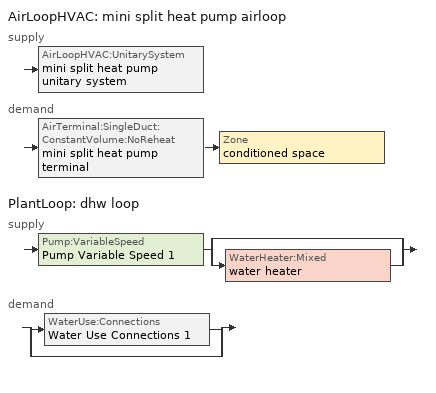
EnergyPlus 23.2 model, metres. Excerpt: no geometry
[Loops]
AirLoopHVAC 'mini split heat pump airloop'
 supply: AirLoopHVAC:UnitarySystem 'mini split heat pump unitary system'
 demand: AirTerminal:SingleDuct:ConstantVolume:NoReheat 'mini split heat pump terminal' > Zone 'conditioned space'
PlantLoop 'dhw loop'
 supply: Pump:VariableSpeed 'Pump Variable Speed 1' > split
  | bypass
  | WaterHeater:Mixed 'water heater'
 demand: split
  | WaterUse:Connections 'Water Use Connections 1'
  | bypass
[ZoneControl:Thermostat]
conditioned space Thermostat: Zone or ZoneList=conditioned space; Control Type Schedule=conditioned space Thermostat Schedule; Control 1=conditioned space temperature setpoint; Temperature Difference Between Cutout And Setpoint {deltaC}=0
[ThermostatSetpoint:DualSetpoint]
conditioned space temperature setpoint: Heating Setpoint Temperature Schedule=heating setpoint; Cooling Setpoint Temperature Schedule=cooling setpoint
[AirTerminal:SingleDuct:ConstantVolume:NoReheat]
mini split heat pump terminal: Availability Schedule=Always On Discrete; Maximum Air Flow Rate {m3/s}=0.265706
[Zone equipment]
conditioned space: mini split heat pump terminal
[AirLoopHVAC]
mini split heat pump airloop: Design Supply Air Flow Rate {m3/s}=0.265706; Design Return Air Flow Fraction of Supply Air Flow=1
[Sizing:System]
mini split heat pump airloop: Type of Load to Size On=Sensible; Design Outdoor Air Flow Rate {m3/s}=Autosize; Central Heating Maximum System Air Flow Ratio=0.3; Preheat Design Temperature {C}=7; Preheat Design Humidity Ratio {kgWater/kgDryAir}=0.008; Precool Design Temperature {C}=12.8; Precool Design Humidity Ratio {kgWater/kgDryAir}=0.008; Central Cooling Design Supply Air Temperature {C}=12.8; Central Heating Design Supply Air Temperature {C}=16.7; Type of Zone Sum to Use=NonCoincident; 100% Outdoor Air in Cooling=Yes; 100% Outdoor Air in Heating=Yes; Central Cooling Design Supply Air Humidity Ratio {kgWater/kgDryAir}=0.0085; Central Heating Design Supply Air Humidity Ratio {kgWater/kgDryAir}=0.008; Cooling Supply Air Flow Rate Method=DesignDay; Cooling Supply Air Flow Rate {m3/s}=0; Cooling Supply Air Flow Rate Per Floor Area {m3/s-m2}=0.00996765; Cooling Fraction of Autosized Cooling Supply Air Flow Rate=1; Cooling Supply Air Flow Rate Per Unit Cooling Capacity {m3/s-W}=3.94755e-05; Heating Supply Air Flow Rate Method=DesignDay; Heating Supply Air Flow Rate {m3/s}=0; Heating Supply Air Flow Rate Per Floor Area {m3/s-m2}=0.00996765; Heating Fraction of Autosized Heating Supply Air Flow Rate=1; Heating Fraction of Autosized Cooling Supply Air Flow Rate=1; Heating Supply Air Flow Rate Per Unit Heating Capacity {m3/s-W}=3.15882e-05; System Outdoor Air Method=ZoneSum; Zone Maximum Outdoor Air Fraction=1; Cooling Design Capacity Method=CoolingDesignCapacity; Cooling Design Capacity {W}=Autosize; Cooling Design Capacity Per Floor Area {W/m2}=234.7; Fraction of Autosized Cooling Design Capacity=1; Heating Design Capacity Method=HeatingDesignCapacity; Heating Design Capacity {W}=Autosize; Heating Design Capacity Per Floor Area {W/m2}=157; Fraction of Autosized Heating Design Capacity=1; Central Cooling Capacity Control Method=OnOff; Occupant Diversity=Autosize
[AvailabilityManager:Scheduled]
mini split heat pump airloop Availability Manager: Schedule=Always On Discrete
[AirLoopHVAC:UnitarySystem]
mini split heat pump unitary system: Control Type=Load; Controlling Zone or Thermostat Location=conditioned space; Dehumidification Control Type=None; Availability Schedule=Always On Discrete; Supply Fan=mini split heat pump supply fan; Fan Placement=BlowThrough; Supply Air Fan Operating Mode Schedule=mini split heat pump auto fan schedule; Heating Coil=mini split heat pump htg coil; DX Heating Coil Sizing Ratio=1; Cooling Coil=mini split heat pump clg coil; Use DOAS DX Cooling Coil=No; Minimum Supply Air Temperature {C}=2; Latent Load Control=SensibleOnlyLoadControl; Supplemental Heating Coil=mini split heat pump backup htg coil; Cooling Supply Air Flow Rate Method=SupplyAirFlowRate; Cooling Supply Air Flow Rate {m3/s}=0.265706; Heating Supply Air Flow Rate Method=SupplyAirFlowRate; Heating Supply Air Flow Rate {m3/s}=0.190195; No Load Supply Air Flow Rate Method=SupplyAirFlowRate; No Load Supply Air Flow Rate {m3/s}=0; Maximum Supply Air Temperature {C}=93.3333; Maximum Outdoor Dry-Bulb Temperature for Supplemental Heater Operation {C}=10; Ancillary On-Cycle Electric Power {W}=0; Ancillary Off-Cycle Electric Power {W}=0; Design Specification Multispeed Object=Unitary System Performance Multispeed 1
[Fan:SystemModel]
mini split heat pump supply fan: Availability Schedule=Always On Discrete; Design Maximum Air Flow Rate {m3/s}=0.265706; Speed Control Method=Discrete; Electric Power Minimum Flow Rate Fraction=0.2; Design Pressure Rise {Pa}=286.049; Motor Efficiency=1; Motor In Air Stream Fraction=1; Design Electric Power Consumption {W}=Autosize; Design Power Sizing Method=TotalEfficiencyAndPressure; Electric Power Per Unit Flow Rate {W/(m3/s)}=840; Electric Power Per Unit Flow Rate Per Unit Pressure {W/((m3/s)-Pa)}=1.66667; Fan Total Efficiency=0.75; Motor Loss Radiative Fraction=0; Number of Speeds=4; Speed Flow Fraction 1=0.22461; Speed Electric Power Fraction 1=0.01133; Speed Flow Fraction 2=0.394; Speed Electric Power Fraction 2=0.06116; Speed Flow Fraction 3=0.73643; Speed Electric Power Fraction 3=0.39938; Speed Flow Fraction 4=1; Speed Electric Power Fraction 4=1
[Coil:Heating:DX:MultiSpeed]
mini split heat pump htg coil: Availability Schedule=Always On Discrete; Minimum Outdoor Dry-Bulb Temperature for Compressor Operation {C}=-3.88889; Crankcase Heater Capacity {W}=50; Maximum Outdoor Dry-Bulb Temperature for Crankcase Heater Operation {C}=10; Defrost Energy Input Ratio Function of Temperature Curve=Defrosteir; Maximum Outdoor Dry-Bulb Temperature for Defrost Operation {C}=4.44444; Defrost Strategy=ReverseCycle; Defrost Control=Timed; Defrost Time Period Fraction=0.058333; Resistive Defrost Heater Capacity {W}=AutoSize; Apply Part Load Fraction to Speeds Greater than 1=No; Fuel Type=Electricity; Region number for Calculating HSPF=4; Number of Speeds=2; Speed Gross Rated Heating Capacity 1 {W}=1384.63; Speed Gross Rated Heating COP 1 {W/W}=5.05879; Speed Rated Air Flow Rate 1 {m3/s}=0.0744654; Speed Rated Supply Air Fan Power Per Volume Flow Rate 2017 1 {W/(m3/s)}=773.3; Speed Rated Supply Air Fan Power Per Volume Flow Rate 2023 1 {W/(m3/s)}=934.4; Speed Heating Capacity Function of Temperature Curve Name 1=Heat-CAP-fT1; Speed Heating Capacity Function of Flow Fraction Curve Name 1=Heat-CAP-fFF1; Speed Energy Input Ratio Function of Temperature Curve Name 1=Heat-EIR-fT1; Speed Energy Input Ratio Function of Flow Fraction Curve Name 1=Heat-EIR-fFF1; Speed Part Load Fraction Correlation Curve Name 1=Heat-PLF-fPLR1; Speed Rated Waste Heat Fraction of Power Input 1=0.2; Speed Waste Heat Function of Temperature Curve Name 1=ConstantBiquadratic 1; Speed Gross Rated Heating Capacity 2 {W}=4455.95; Speed Gross Rated Heating COP 2 {W/W}=4.69334; Speed Rated Air Flow Rate 2 {m3/s}=0.244146; Speed Rated Supply Air Fan Power Per Volume Flow Rate 2017 2 {W/(m3/s)}=773.3; Speed Rated Supply Air Fan Power Per Volume Flow Rate 2023 2 {W/(m3/s)}=934.4; Speed Heating Capacity Function of Temperature Curve Name 2=Heat-CAP-fT2; Speed Heating Capacity Function of Flow Fraction Curve Name 2=Heat-CAP-fFF2; Speed Energy Input Ratio Function of Temperature Curve Name 2=Heat-EIR-fT2; Speed Energy Input Ratio Function of Flow Fraction Curve Name 2=Heat-EIR-fFF2; Speed Part Load Fraction Correlation Curve Name 2=Heat-PLF-fPLR2; Speed Rated Waste Heat Fraction of Power Input 2=0.2; Speed Waste Heat Function of Temperature Curve Name 2=ConstantBiquadratic 1
[Coil:Cooling:DX:MultiSpeed]
mini split heat pump clg coil: Availability Schedule=Always On Discrete; Condenser Type=AirCooled; Minimum Outdoor Dry-Bulb Temperature for Compressor Operation {C}=-25; Apply Part Load Fraction to Speeds Greater than 1=No; Apply Latent Degradation to Speeds Greater than 1=No; Crankcase Heater Capacity {W}=50; Maximum Outdoor Dry-Bulb Temperature for Crankcase Heater Operation {C}=10; Basin Heater Capacity {W/K}=0; Basin Heater Setpoint Temperature {C}=2; Fuel Type=Electricity; Number of Speeds=2; Speed Gross Rated Total Cooling Capacity 1 {W}=1747.06; Speed Gross Rated Sensible Heat Ratio 1=0.800754; Speed Gross Rated Cooling COP 1 {W/W}=6.13818; Speed Rated Air Flow Rate 1 {m3/s}=0.0935007; Speed Rated Evaporator Fan Power Per Volume Flow Rate 2017 1 {W/(m3/s)}=773.3; Speed Rated Evaporator Fan Power Per Volume Flow Rate 2023 1 {W/(m3/s)}=934.4; Speed Total Cooling Capacity Function of Temperature Curve Name 1=Cool-CAP-fT1; Speed Total Cooling Capacity Function of Flow Fraction Curve Name 1=Cool-CAP-fFF1; Speed Energy Input Ratio Function of Temperature Curve Name 1=Cool-EIR-fT1; Speed Energy Input Ratio Function of Flow Fraction Curve Name 1=Cool-EIR-fFF1; Speed Part Load Fraction Correlation Curve Name 1=Cool-PLF-fPLR1; Speed Nominal Time for Condensate Removal to Begin 1 {s}=1000; Speed Ratio of Initial Moisture Evaporation Rate and Steady State Latent Capacity 1=1.5; Speed Maximum Cycling Rate 1 {cycles/hr}=3; Speed Latent Capacity Time Constant 1 {s}=45; Speed Rated Waste Heat Fraction of Power Input 1=0.2; Speed Waste Heat Function of Temperature Curve Name 1=ConstantBiquadratic; Speed Evaporative Condenser Effectiveness 1=0.9; Speed Evaporative Condenser Air Flow Rate 1 {m3/s}=AutoSize; Speed Rated Evaporative Condenser Pump Power Consumption 1 {W}=AutoSize; Speed Gross Rated Total Cooling Capacity 2 {W}=4505.8; Speed Gross Rated Sensible Heat Ratio 2=0.729645; Speed Gross Rated Cooling COP 2 {W/W}=5.49049; Speed Rated Air Flow Rate 2 {m3/s}=0.237311; Speed Rated Evaporator Fan Power Per Volume Flow Rate 2017 2 {W/(m3/s)}=773.3; Speed Rated Evaporator Fan Power Per Volume Flow Rate 2023 2 {W/(m3/s)}=934.4; Speed Total Cooling Capacity Function of Temperature Curve Name 2=Cool-CAP-fT2; Speed Total Cooling Capacity Function of Flow Fraction Curve Name 2=Cool-CAP-fFF2; Speed Energy Input Ratio Function of Temperature Curve Name 2=Cool-EIR-fT2; Speed Energy Input Ratio Function of Flow Fraction Curve Name 2=Cool-EIR-fFF2; Speed Part Load Fraction Correlation Curve Name 2=Cool-PLF-fPLR2; Speed Nominal Time for Condensate Removal to Begin 2 {s}=1000; Speed Ratio of Initial Moisture Evaporation Rate and Steady State Latent Capacity 2=1.5; Speed Maximum Cycling Rate 2 {cycles/hr}=3; Speed Latent Capacity Time Constant 2 {s}=45; Speed Rated Waste Heat Fraction of Power Input 2=0.2; Speed Waste Heat Function of Temperature Curve Name 2=ConstantBiquadratic; Speed Evaporative Condenser Effectiveness 2=0.9; Speed Evaporative Condenser Air Flow Rate 2 {m3/s}=AutoSize; Speed Rated Evaporative Condenser Pump Power Consumption 2 {W}=AutoSize
[Coil:Heating:Fuel]
mini split heat pump backup htg coil: Availability Schedule=Always On Discrete; Fuel Type=NaturalGas; Burner Efficiency=0.8; Nominal Capacity {W}=5338; On Cycle Parasitic Electric Load {W}=0; Off Cycle Parasitic Fuel Load {W}=0
[UnitarySystemPerformance:Multispeed]
Unitary System Performance Multispeed 1: Number of Speeds for Heating=2; Number of Speeds for Cooling=2; Single Mode Operation=No; No Load Supply Air Flow Rate Ratio=1; Heating Speed Supply Air Flow Ratio 1=0.313789; Cooling Speed Supply Air Flow Ratio 1=0.394001; Heating Speed Supply Air Flow Ratio 2=1.0288; Cooling Speed Supply Air Flow Ratio 2=1
[PlantLoop]
dhw loop: Fluid Type=Water; Plant Equipment Operation Scheme=dhw loop Operation Schemes; Maximum Loop Temperature {C}=100; Minimum Loop Temperature {C}=0; Maximum Loop Flow Rate {m3/s}=0.01; Minimum Loop Flow Rate {m3/s}=0; Plant Loop Volume {m3}=0.003; Load Distribution Scheme=Optimal; Plant Loop Demand Calculation Scheme=SingleSetpoint; Common Pipe Simulation=None
[Sizing:Plant]
dhw loop: Loop Type=Heating; Design Loop Exit Temperature {C}=52.6667; Loop Design Temperature Difference {deltaC}=5.55556; Sizing Option=NonCoincident; Zone Timesteps in Averaging Window=1; Coincident Sizing Factor Mode=None
[Pump:VariableSpeed]
Pump Variable Speed 1: Design Maximum Flow Rate {m3/s}=0.01; Design Pump Head {Pa}=1; Design Power Consumption {W}=0; Motor Efficiency=1; Fraction of Motor Inefficiencies to Fluid Stream=0; Coefficient 1 of the Part Load Performance Curve=0; Coefficient 2 of the Part Load Performance Curve=1; Coefficient 3 of the Part Load Performance Curve=0; Coefficient 4 of the Part Load Performance Curve=0; Design Minimum Flow Rate {m3/s}=0; Pump Control Type=Intermittent; Skin Loss Radiative Fraction=0.5; Design Power Sizing Method=PowerPerFlowPerPressure; Design Electric Power per Unit Flow Rate {W/(m3/s)}=348701.1; Design Shaft Power per Unit Flow Rate per Unit Head {W/((m3/s)-Pa)}=1.28205; Design Minimum Flow Rate Fraction=0
[WaterHeater:Mixed]
water heater: Tank Volume {m3}=0.107884; Setpoint Temperature Schedule=water heater setpoint; Deadband Temperature Difference {deltaC}=2; Maximum Temperature Limit {C}=99; Heater Control Type=Cycle; Heater Maximum Capacity {W}=10550.6; Heater Minimum Capacity {W}=0; Heater Ignition Minimum Flow Rate {m3/s}=0; Heater Ignition Delay {s}=0; Heater Fuel Type=NaturalGas; Heater Thermal Efficiency=0.774905; Off Cycle Parasitic Fuel Consumption Rate {W}=0; Off Cycle Parasitic Fuel Type=Electricity; Off Cycle Parasitic Heat Fraction to Tank=0; On Cycle Parasitic Fuel Consumption Rate {W}=0; On Cycle Parasitic Fuel Type=Electricity; On Cycle Parasitic Heat Fraction to Tank=0; Ambient Temperature Indicator=Zone; Ambient Temperature Zone=conditioned space; Off Cycle Loss Coefficient to Ambient Temperature {W/K}=4.19338; Off Cycle Loss Fraction to Zone=0.64; On Cycle Loss Coefficient to Ambient Temperature {W/K}=4.19338; On Cycle Loss Fraction to Zone=1; Use Side Effectiveness=1; Source Side Effectiveness=1; Use Side Design Flow Rate {m3/s}=Autosize; Source Side Design Flow Rate {m3/s}=Autosize; Indirect Water Heating Recovery Time {hr}=1.5; Source Side Flow Control Mode=IndirectHeatPrimarySetpoint
[WaterHeater:Sizing]
water heater: Design Mode=PeakDraw; Time Storage Can Meet Peak Draw {hr}=0.538503; Time for Tank Recovery {hr}=0; Nominal Tank Volume for Autosizing Plant Connections {m3}=1
[SetpointManager:Scheduled]
Setpoint Manager Scheduled 1: Control Variable=Temperature; Schedule=dhw temp
[WaterUse:Connections]
Water Use Connections 1: Drain Water Heat Exchanger Type=None; Drain Water Heat Exchanger Destination=Plant; Water Use Equipment Name 1=dhw fixtures; Water Use Equipment Name 2=dhw distribution waste; Water Use Equipment Name 3=clothes washer; Water Use Equipment Name 4=dishwasher
[WaterUse:Equipment]
Name | Peak Flow Rate {m3/s} | Flow Rate Fraction Schedule | Target Temperature Schedule
dhw fixtures | 1.37817e-05 | hot_water_fixtures | mixed water temperature schedule
dhw distribution waste | 5.43194e-06 | hot_water_fixtures | mixed water temperature schedule
clothes washer | 5.40942e-06 | hot_water_clothes_washer
dishwasher | 3.4896e-06 | hot_water_dishwasher
[PlantEquipmentOperationSchemes]
dhw loop Operation Schemes: Control Scheme Object Type 1=PlantEquipmentOperation:HeatingLoad; Control Scheme Name 1=dhw loop Heating Operation Scheme; Control Scheme Schedule Name 1=Always On Discrete
[PlantEquipmentOperation:HeatingLoad]
dhw loop Heating Operation Scheme: Load Range Lower Limit 1 {W}=0; Load Range Upper Limit 1 {W}=1000000000; Range Equipment List Name 1=dhw loop Heating Equipment List
[PlantEquipmentList]
dhw loop Heating Equipment List: WaterHeater:Mixed, water heater
[EnergyManagementSystem:GlobalVariable]
mini_split_heat_pump_airloop_Fan_RTF
[EnergyManagementSystem:InternalVariable]
mini_split_heat_pump_airloop_max_sup_fan_mfr: Internal Data Index Key=mini split heat pump supply fan; Internal Data Type=Fan Maximum Mass Flow Rate
[EnergyManagementSystem:Sensor]
Name | Output:Variable or Output:Meter | Output:Variable or Output:Meter Index Key
clg_load_cond | Cooling:EnergyTransfer:Zone:CONDITIONED SPACE
clg_sp_s | Schedule Value | cooling setpoint
clothes_dryer_exhaust_0_sch_s | Schedule Value | clothes_dryer
cool_season | Schedule Value | cooling season schedule
htg_load_cond | Heating:EnergyTransfer:Zone:CONDITIONED SPACE
htg_sp_s | Schedule Value | heating setpoint
mech_vent_bath_fan_0_sch_s | Schedule Value | mech vent bath fan 0 schedule
mech_vent_range_fan_0_sch_s | Schedule Value | mech vent range fan 0 schedule
mini_split_heat_pump_airloop_Fan_RTF_s | Fan Runtime Fraction Speed 1 | mini split heat pump supply fan
mini_split_heat_pump_airloop_Fan_RTF_s_1 | Fan Runtime Fraction Speed 2 | mini split heat pump supply fan
mini_split_heat_pump_airloop_Fan_RTF_s_2 | Fan Runtime Fraction Speed 3 | mini split heat pump supply fan
mini_split_heat_pump_airloop_Fan_RTF_s_3 | Fan Runtime Fraction Speed 4 | mini split heat pump supply fan
mini_split_heat_pump_backup_htg_coil_s | Heating Coil Heating Energy | mini split heat pump backup htg coil
mini_split_heat_pump_clg_coil_s | Cooling Coil Total Cooling Energy | mini split heat pump clg coil
mini_split_heat_pump_htg_coil_s | Heating Coil Heating Energy | mini split heat pump htg coil
mini_split_heat_pump_supply_fan_s | Fan Electricity Energy | mini split heat pump supply fan
natural_vent_s | Schedule Value | natural vent schedule
out_pb_s | Site Outdoor Air Barometric Pressure
out_wt_s | Site Outdoor Air Humidity Ratio
site_vw_s | Site Wind Speed
tin_s | Zone Mean Air Temperature | conditioned space
tout_s | Zone Outdoor Air Drybulb Temperature | conditioned space
water_heater_energy | Water Heater NaturalGas Rate | water heater
water_heater_off_cycle_parasitic | Water Heater Off Cycle Parasitic Electricity Rate | water heater
water_heater_on_cycle_parasitic | Water Heater On Cycle Parasitic Electricity Rate | water heater
win_s | Zone Air Humidity Ratio | conditioned space
zone_clg_unmet_s | Zone Cooling Setpoint Not Met Time | conditioned space
zone_htg_unmet_s | Zone Heating Setpoint Not Met Time | conditioned space
[EnergyManagementSystem:Actuator]
Name | Actuated Component Unique | Actuated Component Type | Actuated Component Control Type
infil_flow_act | infil flow | Zone Infiltration | Air Exchange Flow Rate
mech_vent_house_fan_cfis_act | mech vent house fan cfis | ElectricEquipment | Electricity Rate
mech_vent_house_fan_latent_load_equip_act | mech vent house fan latent load equip | OtherEquipment | Power Level
mech_vent_house_fan_sensible_load_equip_act | mech vent house fan sensible load equip | OtherEquipment | Power Level
natural_vent_flow_act | natural vent flow | Zone Infiltration | Air Exchange Flow Rate
water_heater_ec_adj_act | water heater energy adjustment1 | OtherEquipment | Power Level
whole_house_fan_act | whole house fan | ElectricEquipment | Electricity Rate
whole_house_fan_flow_act | whole house fan flow | Zone Infiltration | Air Exchange Flow Rate
[EnergyManagementSystem:Program]
infil_program: Set p_m = 0.14; Set p_s = 0.22; Set s_m = 270; Set s_s = 370; Set z_m = 9.99744; Set z_s = 2.4384; Set f_t = (((s_m/z_m)^p_m)*((z_s/s_s)^p_s)); Set Tdiff = tin_s-tout_s; Set dT = @Abs Tdiff; Set c = 0.0635; Set Cs = 0.0646; Set Cw = 0.147; Set n = 0.65; Set sft = (f_t*0.7000000000000001); Set temp1 = ((c*Cw)*((sft*site_vw_s)^(2*n)))^2; Set Qinf = (((c*Cs*(dT^n))^2)+temp1)^0.5; Set Qinf = (@Max Qinf 0); Set mech_vent_house_fan_sensible_load_equip_act = 0.0; Set mech_vent_house_fan_latent_load_equip_act = 0.0; Set OASupInPb = out_pb_s; Set OASupInTemp = tout_s; Set OASupInW = out_wt_s; Set OASupRho = (@RhoAirFnPbTdbW OASupInPb OASupInTemp OASupInW); Set OASupCp = (@CpAirFnW OASupInW); Set OASupInEnth = (@HFnTdbW OASupInTemp OASupInW); Set ZoneTemp = tin_s; Set ZoneW = win_s; Set ZoneCp = (@CpAirFnW ZoneW); Set ZoneAirEnth = (@HFnTdbW ZoneTemp ZoneW); Set mech_vent_house_fan_cfis_act = 0.0; Set QWHV_cfis_sup = 0.0; Set QWHV_cfis_suppl_sup = 0.0; Set QWHV_cfis_suppl_exh = 0.0; Set Qrange = 0; Set Qrange = Qrange + 0.04719 * mech_vent_range_fan_0_sch_s; Set Qbath = 0; Set Qbath = Qbath + 0.0236 * mech_vent_bath_fan_0_sch_s; Set Qdryer = 0; Set Qdryer = Qdryer + 0.07639 * clothes_dryer_exhaust_0_sch_s; Set QWHV_sup = 0.0; Set QWHV_exh = 0.0; Set Qexhaust = Qrange + Qbath + Qdryer + QWHV_exh + QWHV_cfis_suppl_exh; Set Qsupply = QWHV_sup + QWHV_cfis_sup + QWHV_cfis_suppl_sup; Set Qfan = (@Max Qexhaust Qsupply); If Qfan > 0; Set Qavg = ((Qexhaust + Qsupply) / 2.0); If ((@Abs (Qexhaust - Qavg)) / Qavg) <= 0.1; Set phi = 1; Else; Set phi = (Qinf / (Qinf + Qfan)); EndIf; Set Qinf_adj = phi * Qinf; Else; Set Qinf_adj = Qinf; EndIf; Set infil_flow_act = Qinf_adj; Set Qload = Qfan; Set Effectiveness_Sens = 0.0; Set Effectiveness_Lat = 0.0; Set Fan_MFR = Qload * OASupRho; Set ZoneInEnth = OASupInEnth; Set ZoneInTemp = OASupInTemp; Set FanTotalToCond = Fan_MFR * (ZoneInEnth - ZoneAirEnth); Set FanSensToCond = Fan_MFR * ZoneCp * (ZoneInTemp - ZoneTemp); Set FanLatToCond = FanTotalToCond - FanSensToCond; Set mech_vent_house_fan_sensible_load_equip_act = mech_vent_house_fan_sensible_load_equip_act + FanSensToCond; Set mech_vent_house_fan_latent_load_equip_act = mech_vent_house_fan_latent_load_equip_act + FanLatToCond
mini_split_heat_pump_supply_fan_disaggregate_program: Set mini_split_heat_pump_supply_fan_clg = 0; Set mini_split_heat_pump_supply_fan_primary_htg = 0; Set mini_split_heat_pump_supply_fan_backup_htg = 0; If mini_split_heat_pump_clg_coil_s > 0; Set mini_split_heat_pump_supply_fan_clg = mini_split_heat_pump_supply_fan_s; ElseIf mini_split_heat_pump_htg_coil_s > 0 && (mini_split_heat_pump_backup_htg_coil_s > 0); Set mini_split_heat_pump_supply_fan_primary_htg = mini_split_heat_pump_supply_fan_s * mini_split_heat_pump_htg_coil_s / (mini_split_heat_pump_htg_coil_s + mini_split_heat_pump_backup_htg_coil_s); Set mini_split_heat_pump_supply_fan_backup_htg = mini_split_heat_pump_supply_fan_s * mini_split_heat_pump_backup_htg_coil_s / (mini_split_heat_pump_htg_coil_s + mini_split_heat_pump_backup_htg_coil_s); ElseIf mini_split_heat_pump_htg_coil_s > 0; Set mini_split_heat_pump_supply_fan_primary_htg = mini_split_heat_pump_supply_fan_s; Else; Set mini_split_heat_pump_supply_fan_backup_htg = mini_split_heat_pump_supply_fan_s; EndIf
natural_vent_program: Set Tin = tin_s; Set Tout = tout_s; Set Wout = out_wt_s; Set Pbar = out_pb_s; Set Phiout = (@RhFnTdbWPb Tout Wout Pbar); Set MaxHR = 0.0115; Set MaxRH = 0.7; Set Tnvsp = (htg_sp_s + clg_sp_s) / 2; Set NVavail = natural_vent_s; Set ClgSsnAvail = cool_season; Set natural_vent_flow_act = 0; Set whole_house_fan_flow_act = 0; Set whole_house_fan_act = 0; If ((Wout < MaxHR) && (Phiout < MaxRH) && (Tin > Tout) && (Tin > Tnvsp) && (ClgSsnAvail > 0)); Set WHF_Flow = 0; Set Adj = (Tin-Tnvsp)/(Tin-Tout); Set Adj = (@Min Adj 1); Set Adj = (@Max Adj 0); If (WHF_Flow > 0); Set whole_house_fan_flow_act = WHF_Flow*Adj; Set WHF_W = 0; Set whole_house_fan_act = WHF_W*Adj; ElseIf (NVavail > 0); Set NVArea = 3279.0685386240007; Set Cs = 8.968567957270247e-05; Set Cw = 6.158219665777789e-05; Set Tdiff = Tin-Tout; Set dT = (@Abs Tdiff); Set Vwind = site_vw_s; Set SGNV = NVArea*Adj*((((Cs*dT)+(Cw*(Vwind^2)))^0.5)/1000); Set MaxNV = 1.0747816439808002; Set natural_vent_flow_act = (@Min SGNV MaxNV); EndIf; EndIf
total_loads_program: Set loads_htg_tot = 0; Set loads_clg_tot = 0; If htg_load_cond > 0; Set loads_htg_tot = loads_htg_tot + (htg_load_cond - clg_load_cond) * 1.0; EndIf; If clg_load_cond > 0; Set loads_clg_tot = loads_clg_tot + (clg_load_cond - htg_load_cond) * 1.0; EndIf
unmet_hours_program: Set htg_unmet_hours = 0; Set clg_unmet_hours = 0; If ((DayOfYear >= 1) && (DayOfYear <= 365)); If zone_htg_unmet_s > htg_unmet_hours; Set htg_unmet_hours = zone_htg_unmet_s; EndIf; EndIf; If ((DayOfYear >= 1) && (DayOfYear <= 365)); If zone_clg_unmet_s > clg_unmet_hours; Set clg_unmet_hours = zone_clg_unmet_s; EndIf; EndIf
water_heater_EC_adj: Set dhw_e_cons = water_heater_energy + water_heater_on_cycle_parasitic + water_heater_off_cycle_parasitic; Set water_heater_ec_adj_act = 0.0 * dhw_e_cons / 1
[EnergyManagementSystem:ProgramCallingManager]
infil_program calling manager: BeginZoneTimestepAfterInitHeatBalance; infil_program
mini split heat pump supply fan disaggregate program calling manager: EndOfSystemTimestepBeforeHVACReporting; mini_split_heat_pump_supply_fan_disaggregate_program
natural_vent_program calling manager: BeginZoneTimestepAfterInitHeatBalance; natural_vent_program
total_loads_program calling manager: EndOfZoneTimestepAfterZoneReporting; total_loads_program
unmet_hours_program calling manager: EndOfZoneTimestepBeforeZoneReporting; unmet_hours_program
water heater EC_adj ProgramManager: EndOfSystemTimestepBeforeHVACReporting; water_heater_EC_adj
[EnergyManagementSystem:OutputVariable]
Name | EMS Variable | Type of Data in Variable | Update Frequency | EMS Program or Subroutine | Units
infil_flow_act_timeseries_outvar | infil_flow_act | Averaged | ZoneTimestep | infil_program | m^/s
mini split heat pump supply fan disaggregate clg | mini_split_heat_pump_supply_fan_clg | Summed | SystemTimestep | mini_split_heat_pump_supply_fan_disaggregate_program | J
mini split heat pump supply fan disaggregate htg backup | mini_split_heat_pump_supply_fan_backup_htg | Summed | SystemTimestep | mini_split_heat_pump_supply_fan_disaggregate_program | J
mini split heat pump supply fan disaggregate htg primary | mini_split_heat_pump_supply_fan_primary_htg | Summed | SystemTimestep | mini_split_heat_pump_supply_fan_disaggregate_program | J
natural_vent_flow_act_timeseries_outvar | natural_vent_flow_act | Averaged | ZoneTimestep | natural_vent_program | m^/s
Qfan_timeseries_outvar | Qfan | Averaged | ZoneTimestep | infil_program | m^/s
whole_house_fan_flow_act_timeseries_outvar | whole_house_fan_flow_act | Averaged | ZoneTimestep | natural_vent_program | m^/s
loads_htg_tot_peakload_outvar; loads_htg_tot_annual_outvar; loads_htg_tot_timeseries_outvar | loads_htg_tot | Summed | ZoneTimestep | total_loads_program | J
loads_clg_tot_peakload_outvar; loads_clg_tot_annual_outvar; loads_clg_tot_timeseries_outvar | loads_clg_tot | Summed | ZoneTimestep | total_loads_program | J
htg_unmet_hours_annual_outvar; htg_unmet_hours_timeseries_outvar | htg_unmet_hours | Summed | ZoneTimestep | unmet_hours_program | hr
clg_unmet_hours_annual_outvar; clg_unmet_hours_timeseries_outvar | clg_unmet_hours | Summed | ZoneTimestep | unmet_hours_program | hr
[Schedule:Day:Interval]
mech vent bath fan 0 schedule allday1: No, 23:00, 0, 24:00, 1
mech vent bath fan 0 schedule default day; mech vent range fan 0 schedule default day; heating setpoint default day; cooling setpoint default day; cooling season schedule allday1; cooling season schedule allday11; cooling season schedule default day; natural vent schedule default day: No, 24:00, 0
mech vent range fan 0 schedule allday1: No, 17:00, 0, 18:00, 1, 24:00, 0
heating setpoint allday1: No, 24:00, 21.1111
cooling setpoint allday1: No, 24:00, 22.2222
cooling season schedule allday5; natural vent schedule avail day: No, 24:00, 1
[Schedule:Week:Daily]
mech vent bath fan 0 schedule Week Rule - Jan1-Dec31: mech vent bath fan 0 schedule allday1, mech vent bath fan 0 schedule allday1, mech vent bath fan 0 schedule allday1, mech vent bath fan 0 schedule allday1, mech vent bath fan 0 schedule allday1, mech vent bath fan 0 schedule allday1, mech vent bath fan 0 schedule allday1, mech vent bath fan 0 schedule default day, mech vent bath fan 0 schedule default day, mech vent bath fan 0 schedule default day, mech vent bath fan 0 schedule default day, mech vent bath fan 0 schedule default day
mech vent range fan 0 schedule Week Rule - Jan1-Dec31: mech vent range fan 0 schedule allday1, mech vent range fan 0 schedule allday1, mech vent range fan 0 schedule allday1, mech vent range fan 0 schedule allday1, mech vent range fan 0 schedule allday1, mech vent range fan 0 schedule allday1, mech vent range fan 0 schedule allday1, mech vent range fan 0 schedule default day, mech vent range fan 0 schedule default day, mech vent range fan 0 schedule default day, mech vent range fan 0 schedule default day, mech vent range fan 0 schedule default day
heating setpoint Week Rule - Jan1-Dec31: heating setpoint allday1, heating setpoint allday1, heating setpoint allday1, heating setpoint allday1, heating setpoint allday1, heating setpoint allday1, heating setpoint allday1, heating setpoint default day, heating setpoint default day, heating setpoint default day, heating setpoint default day, heating setpoint default day
cooling setpoint Week Rule - Jan1-Dec31: cooling setpoint allday1, cooling setpoint allday1, cooling setpoint allday1, cooling setpoint allday1, cooling setpoint allday1, cooling setpoint allday1, cooling setpoint allday1, cooling setpoint default day, cooling setpoint default day, cooling setpoint default day, cooling setpoint default day, cooling setpoint default day
cooling season schedule Week Rule - Jan1-Apr28: cooling season schedule allday1, cooling season schedule allday1, cooling season schedule allday1, cooling season schedule allday1, cooling season schedule allday1, cooling season schedule allday1, cooling season schedule allday1, cooling season schedule default day, cooling season schedule default day, cooling season schedule default day, cooling season schedule default day, cooling season schedule default day
cooling season schedule Week Rule - Apr29-May5: cooling season schedule allday1, cooling season schedule allday1, cooling season schedule allday5, cooling season schedule allday5, cooling season schedule allday5, cooling season schedule allday5, cooling season schedule allday5, cooling season schedule default day, cooling season schedule default day, cooling season schedule default day, cooling season schedule default day, cooling season schedule default day
cooling season schedule Week Rule - May6-Oct27: cooling season schedule allday5, cooling season schedule allday5, cooling season schedule allday5, cooling season schedule allday5, cooling season schedule allday5, cooling season schedule allday5, cooling season schedule allday5, cooling season schedule default day, cooling season schedule default day, cooling season schedule default day, cooling season schedule default day, cooling season schedule default day
cooling season schedule Week Rule - Oct28-Nov3: cooling season schedule allday5, cooling season schedule allday5, cooling season schedule allday5, cooling season schedule allday5, cooling season schedule allday11, cooling season schedule allday11, cooling season schedule allday11, cooling season schedule default day, cooling season schedule default day, cooling season schedule default day, cooling season schedule default day, cooling season schedule default day
cooling season schedule Week Rule - Nov4-Dec31: cooling season schedule allday11, cooling season schedule allday11, cooling season schedule allday11, cooling season schedule allday11, cooling season schedule allday11, cooling season schedule allday11, cooling season schedule allday11, cooling season schedule default day, cooling season schedule default day, cooling season schedule default day, cooling season schedule default day, cooling season schedule default day
natural vent schedule Week Rule - Jan1-Jan6: natural vent schedule avail day, natural vent schedule avail day, natural vent schedule default day, natural vent schedule avail day, natural vent schedule default day, natural vent schedule avail day, natural vent schedule default day, natural vent schedule default day, natural vent schedule default day, natural vent schedule default day, natural vent schedule default day, natural vent schedule default day
natural vent schedule Week Rule - Jan7-Dec31: natural vent schedule default day, natural vent schedule avail day, natural vent schedule default day, natural vent schedule avail day, natural vent schedule default day, natural vent schedule avail day, natural vent schedule default day, natural vent schedule default day, natural vent schedule default day, natural vent schedule default day, natural vent schedule default day, natural vent schedule default day
[Schedule:Year]
mech vent bath fan 0 schedule: mech vent bath fan 0 schedule Week Rule - Jan1-Dec31, 1, 1, 12, 31
mech vent range fan 0 schedule: mech vent range fan 0 schedule Week Rule - Jan1-Dec31, 1, 1, 12, 31
heating setpoint: heating setpoint Week Rule - Jan1-Dec31, 1, 1, 12, 31
cooling setpoint: cooling setpoint Week Rule - Jan1-Dec31, 1, 1, 12, 31
cooling season schedule: cooling season schedule Week Rule - Jan1-Apr28, 1, 1, 4, 28, cooling season schedule Week Rule - Apr29-May5, 4, 29, 5, 5, cooling season schedule Week Rule - May6-Oct27, 5, 6, 10, 27, cooling season schedule Week Rule - Oct28-Nov3, 10, 28, 11, 3, cooling season schedule Week Rule - Nov4-Dec31, 11, 4, 12, 31
natural vent schedule: natural vent schedule Week Rule - Jan1-Jan6, 1, 1, 1, 6, natural vent schedule Week Rule - Jan7-Dec31, 1, 7, 12, 31
[Schedule:File] File=in.schedules.csv; Rows to Skip at Top=1; Number of Hours of Data=8760; Column Separator=Comma; Interpolate to Timestep=No; Minutes per Item=60; Adjust Schedule for Daylight Savings=Yes
Name | Column Number
clothes_dryer | 7
dishwasher | 5
hot_water_fixtures | 13
hot_water_clothes_washer | 12
hot_water_dishwasher | 11
[Schedule:Constant]
Name | Hourly Value
Always On Discrete | 1
dhw temp; water heater setpoint | 52.6667
mini split heat pump auto fan schedule | 0
mixed water temperature schedule | 40.5556
[Schedule:Compact]
conditioned space Thermostat Schedule: Through: 12/31, For: AllDays, Until: 24:00, 4
[Curve:Biquadratic] Coefficient2 x=0; Coefficient3 x**2=0; Coefficient4 y=0; Coefficient5 y**2=0; Coefficient6 x*y=0; Minimum Value of x {BasedOnField A2}=-100; Maximum Value of x {BasedOnField A2}=100; Minimum Value of y {BasedOnField A3}=-100; Maximum Value of y {BasedOnField A3}=100
Name | Coefficient1 Constant
Defrosteir | 0.1528
ConstantBiquadratic 1; ConstantBiquadratic | 1
[Table:Lookup]
Heat-CAP-fT1: Heat-CAP-fT1 Independent Variable List, None, 1, 0, Dimensionless, 1.16237, 1.15371, 1.14462, 1.13501, 1.12479, 1.11382, 1.10194, 1.08895, 1.07515, 1.05977, 1.04241, 1.02252, 1.00536, 0.985893, 1.10552, 1.10042, 1.09481, 1.08859, 1.08168, 1.07393, 1.0652, 1.05527, 1.04436, 1.0318, 1.0172, 1, 0.984842, 0.967338, 1.04867, 1.04714, 1.045, 1.04217, 1.03856, 1.03404, 1.02845, 1.02159, 1.01357, 1.00383, 0.991982, 0.977482, 0.964323, 0.948784
Heat-EIR-fT1: Heat-EIR-fT1 Independent Variable List, None, 1, 0, Dimensionless, 1.73208, 1.65121, 1.57051, 1.49001, 1.40978, 1.32991, 1.25051, 1.17175, 1.09679, 1.02296, 0.950695, 0.88061, 0.82958, 0.780575, 2.00023, 1.90804, 1.81585, 1.72366, 1.63147, 1.53928, 1.44709, 1.35489, 1.26617, 1.17745, 1.08872, 1, 0.932983, 0.865966, 2.30486, 2.20055, 2.0961, 1.99146, 1.88658, 1.78136, 1.6757, 1.56941, 1.4663, 1.36205, 1.25618, 1.14801, 1.06422, 0.978147
Heat-CAP-fT2: Heat-CAP-fT2 Independent Variable List, None, 1, 0, Dimensionless, 0.703406, 0.721796, 0.742292, 0.765215, 0.790958, 0.820014, 0.853002, 0.887251, 0.926209, 0.970867, 1.02252, 1.06974, 1.1236, 0.669004, 0.688909, 0.710842, 0.735128, 0.762167, 0.792457, 0.826621, 0.861896, 0.901839, 0.947442, 1, 1.04792, 1.10245, 0.634601, 0.656022, 0.679391, 0.705041, 0.733377, 0.7649, 0.80024, 0.836542, 0.87747, 0.924017, 0.977482, 1.0261, 1.08131
Heat-EIR-fT2: Heat-EIR-fT2 Independent Variable List, None, 1, 0, Dimensionless, 1.56362, 1.49022, 1.41704, 1.34417, 1.27171, 1.19979, 1.12861, 1.06445, 1.00143, 0.939977, 0.88061, 0.835289, 0.792009, 1.80569, 1.72224, 1.6388, 1.55535, 1.4719, 1.38846, 1.30501, 1.22876, 1.1525, 1.07625, 1, 0.939326, 0.878651, 2.08069, 1.98668, 1.89246, 1.79797, 1.7031, 1.60772, 1.51163, 1.42295, 1.33311, 1.24167, 1.14801, 1.07139, 0.992476
Cool-CAP-fT1: Cool-CAP-fT1 Independent Variable List, None, 1, 0, Dimensionless, 1.18886, 1.12838, 1.08453, 1.05131, 1.02577, 1.00515, 0.988142, 0.982348, 1.3067, 1.21421, 1.14862, 1.09968, 1.06248, 1.03268, 1.00828, 1, 1.80733, 1.67974, 1.59014, 1.52375, 1.47353, 1.43346, 1.40073, 1.38965
Cool-EIR-fT1: Cool-EIR-fT1 Independent Variable List, None, 1, 0, Dimensionless, 0.362291, 0.468114, 0.572049, 0.673208, 0.770167, 0.865695, 0.96022, 0.996522, 0.43577, 0.525122, 0.614474, 0.703825, 0.791291, 0.878756, 0.966222, 1, 0.19574, 0.244515, 0.306503, 0.372946, 0.439268, 0.505824, 0.572265, 0.597866
Cool-CAP-fT2: Cool-CAP-fT2 Independent Variable List, None, 1, 0, Dimensionless, 1.00585, 0.998023, 0.992634, 0.988808, 0.986276, 0.984333, 0.982819, 0.982348, 1.10555, 1.07454, 1.05176, 1.0343, 1.02183, 1.01152, 1.00285, 1, 1.52912, 1.4865, 1.45601, 1.43317, 1.41713, 1.40405, 1.39319, 1.38965
Cool-EIR-fT2: Cool-EIR-fT2 Independent Variable List, None, 1, 0, Dimensionless, 0.398929, 0.504031, 0.607199, 0.707307, 0.7947, 0.880644, 0.965529, 0.996522, 0.479839, 0.566384, 0.65293, 0.739475, 0.816838, 0.894201, 0.971563, 1, 0.215535, 0.263197, 0.324998, 0.391836, 0.452909, 0.514227, 0.575429, 0.597866
[Table:IndependentVariableList]
Heat-CAP-fT1 Independent Variable List: dry_bulb_temp_in, dry_bulb_temp_out 4
Heat-EIR-fT1 Independent Variable List: dry_bulb_temp_in 1, dry_bulb_temp_out 5
Heat-CAP-fT2 Independent Variable List: dry_bulb_temp_in 2, dry_bulb_temp_out 6
Heat-EIR-fT2 Independent Variable List: dry_bulb_temp_in 3, dry_bulb_temp_out 7
Cool-CAP-fT1 Independent Variable List: wet_bulb_temp_in, dry_bulb_temp_out
Cool-EIR-fT1 Independent Variable List: wet_bulb_temp_in 1, dry_bulb_temp_out 1
Cool-CAP-fT2 Independent Variable List: wet_bulb_temp_in 2, dry_bulb_temp_out 2
Cool-EIR-fT2 Independent Variable List: wet_bulb_temp_in 3, dry_bulb_temp_out 3
[Table:IndependentVariable]
dry_bulb_temp_in; dry_bulb_temp_in 1; dry_bulb_temp_in 2; dry_bulb_temp_in 3: Linear, Constant, -100, 100, Dimensionless, 15.5556, 21.1111, 26.6667
dry_bulb_temp_out 4; dry_bulb_temp_out 5: Linear, Constant, -100, 100, Dimensionless, -15, -13.8729, -12.6313, -11.2569, -9.72714, -8.01416, -6.08293, -3.88889, -1.47566, 1.30125, 4.53076, 8.33333, 11.6851, 15.5556
dry_bulb_temp_out 6; dry_bulb_temp_out 7: Linear, Constant, -100, 100, Dimensionless, -15, -13.5968, -12.0507, -10.3386, -8.43249, -6.29723, -3.88889, -1.40218, 1.41357, 4.62832, 8.33333, 11.7112, 15.5556
wet_bulb_temp_in; wet_bulb_temp_in 1; wet_bulb_temp_in 2; wet_bulb_temp_in 3: Linear, Constant, -100, 100, Dimensionless, 10, 19.4444, 26.6667
dry_bulb_temp_out; dry_bulb_temp_out 1: Linear, Constant, -100, 100, Dimensionless, 12.7778, 19.4793, 24.2319, 27.7778, 30.4732, 32.632, 34.4, 35
dry_bulb_temp_out 2; dry_bulb_temp_out 3: Linear, Constant, -100, 100, Dimensionless, 12.7778, 19.3058, 24.1033, 27.7778, 30.4033, 32.5745, 34.4, 35
[Curve:Quadratic] Coefficient3 x**2=0; Minimum Value of x {BasedOnField A2}=0
Name | Coefficient1 Constant | Coefficient2 x | Maximum Value of x {BasedOnField A2} | Minimum Curve Output {BasedOnField A3} | Maximum Curve Output {BasedOnField A3}
Heat-CAP-fFF1; Heat-EIR-fFF1; Heat-CAP-fFF2; Heat-EIR-fFF2; Cool-CAP-fFF1; Cool-EIR-fFF1; Cool-CAP-fFF2; Cool-EIR-fFF2 | 1 | 0 | 2 | 0 | 2
Heat-PLF-fPLR1; Heat-PLF-fPLR2; Cool-PLF-fPLR1; Cool-PLF-fPLR2 | 0.75 | 0.25 | 1 | 0.7 | 1
